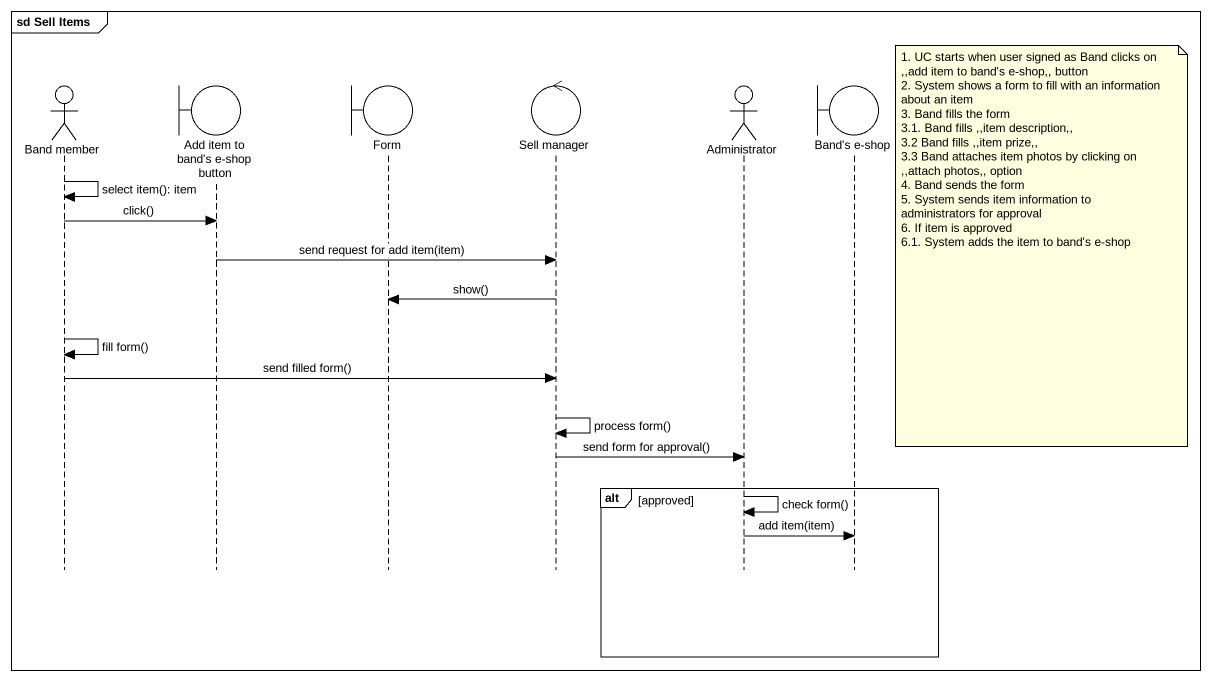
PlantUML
@startuml
mainframe sd Sell Items
hide footbox
actor "Band member" as Band_member
boundary "Add item to band's e-shop button" as Add_item_to_band_s_e_shop
boundary Form
control "Sell manager" as Sell_manager
actor Administrator
boundary "Band's e-shop" as Band_s_e_shop

Band_member -> Band_member : select item(): item
Band_member -> Add_item_to_band_s_e_shop : click()
note right of Band_s_e_shop
  1. UC starts when user signed as Band clicks on ,,add item to band's e-shop,, button
  2. System shows a form to fill with an information about an item
  3. Band fills the form
  3.1. Band fills ,,item description,,
  3.2 Band fills ,,item prize,,
  3.3 Band attaches item photos by clicking on ,,attach photos,, option
  4. Band sends the form
  5. System sends item information to administrators for approval
  6. If item is approved
  6.1. System adds the item to band's e-shop
end note
Add_item_to_band_s_e_shop -> Sell_manager : send request for add item(item)
Sell_manager -> Form : show()
Band_member -> Band_member : fill form()
Band_member -> Sell_manager : send filled form()
Sell_manager -> Sell_manager : process form()
Sell_manager -> Administrator : send form for approval()
alt approved
  Administrator -> Administrator : check form()
  Administrator -> Band_s_e_shop : add item(item)
end
@enduml
